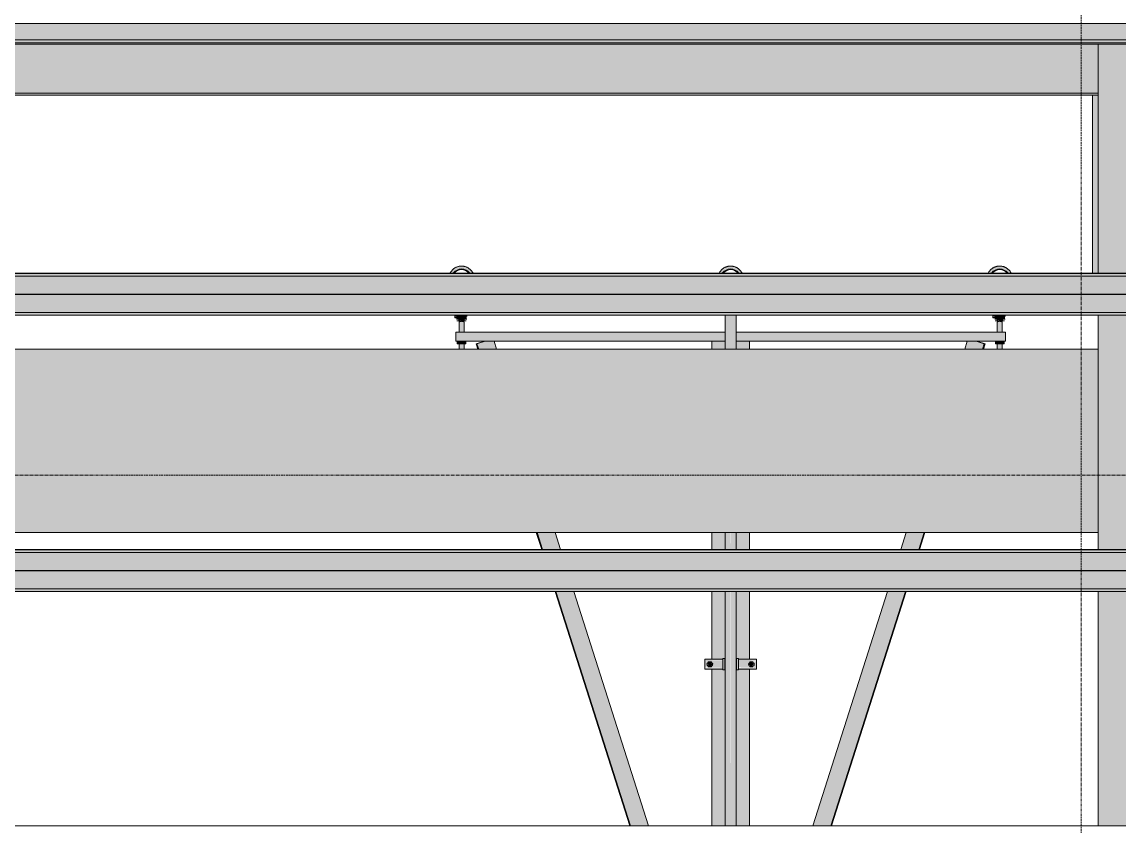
# Model space of a CAD drawing. Header units: inches. Extents: x -23445 to -32, y -314 to 853.
# Drawn here: x -1752.9 to -1561.3, y 196.8 to 337.1 of the extents above; entities that cross this region are included whole.
import ezdxf

# ---------------------------------------------------------------- set-up
doc = ezdxf.new("R2010")
doc.units = ezdxf.units.IN
doc.header["$MEASUREMENT"] = 0
doc.linetypes.add('Grid Line 1_2_', pattern=[0.875, 0.5, -0.125, 0.125, -0.125])
for name, color, linetype, lineweight in [('A-FLOR-LEVL', 51, 'Continuous', 9), ('A-GLAZ-CWMG', 51, 'Continuous', 9), ('M-HVAC-DUCT', 70, 'Continuous', 9), ('Q-SPCQ', 91, 'Continuous', 9), ('S-BEAM', 12, 'Continuous', 9), ('S-GRID', 1, 'Continuous', 9)]:
    doc.layers.add(name, color=color, linetype=linetype, lineweight=lineweight)

# ---------------------------------------------------------------- blocks, each defined once
blk = doc.blocks.new('Basketball_Backstop-Performance_Sports_Systems-3103-Ceiling_Hung - 27_-0_ to 27_-11 7_8_-652462-Building Section - East_West looking South _ Fieldhouse')
at = {"layer": 'Q-SPCQ'}
for points in [[(25576.68, 293.29), (25577.14, 293.29), (25576.43, 294.08), (25575.67, 294.44), (25574.67, 294.44), (25573.77, 294.01), (25573.32, 293.29), (25573.84, 293.37), (25574.15, 293.66), (25574.54, 293.87), (25574.92, 293.97), (25575.37, 293.97), (25575.89, 293.83), (25576.04, 293.77), (25576.17, 293.68), (25576.6, 293.29), (25576.68, 293.29)], [(25573.94, 293.29), (25574.02, 293.4), (25574.36, 293.66), (25574.75, 293.82), (25575.17, 293.87), (25575.59, 293.82), (25575.98, 293.66), (25576.55, 293.29), (25576.41, 293.49), (25576.04, 293.77), (25575.62, 293.94), (25575.17, 294), (25574.72, 293.94), (25574.29, 293.77), (25573.78, 293.29), (25573.88, 293.29)], [(25620.5, 293.29), (25620.84, 293.37), (25621.15, 293.66), (25621.54, 293.87), (25621.92, 293.97), (25622.37, 293.97), (25622.89, 293.83), (25623.04, 293.77), (25623.17, 293.68), (25623.6, 293.29), (25624.14, 293.29), (25623.43, 294.08), (25622.67, 294.44), (25621.67, 294.44), (25620.77, 294.01), (25620.32, 293.29), (25620.42, 293.29)], [(25620.78, 293.29), (25620.95, 293.31), (25621.02, 293.4), (25621.36, 293.66), (25621.75, 293.82), (25622.17, 293.87), (25622.59, 293.82), (25622.98, 293.66), (25623.55, 293.29), (25623.41, 293.49), (25623.04, 293.77), (25622.62, 293.94), (25622.17, 294), (25621.72, 293.94), (25621.29, 293.77), (25620.93, 293.49)], [(25670.68, 293.29), (25671.14, 293.29), (25670.43, 294.08), (25669.67, 294.44), (25668.67, 294.44), (25667.77, 294.01), (25667.32, 293.29), (25667.84, 293.37), (25668.15, 293.66), (25668.54, 293.87), (25668.92, 293.97), (25669.37, 293.97), (25669.89, 293.83), (25670.04, 293.77), (25670.17, 293.68), (25670.6, 293.29), (25670.68, 293.29)], [(25667.94, 293.29), (25668.02, 293.4), (25668.36, 293.66), (25668.75, 293.82), (25669.17, 293.87), (25669.59, 293.82), (25669.98, 293.66), (25670.55, 293.29), (25670.41, 293.49), (25670.04, 293.77), (25669.62, 293.94), (25669.17, 294), (25668.72, 293.94), (25668.29, 293.77), (25667.78, 293.29), (25667.88, 293.29)], [(25574.61, 285.69), (25574.61, 285.94), (25574.36, 285.94), (25574.36, 285.69)], [(25574.61, 285.16), (25574.61, 285.69), (25574.36, 285.69), (25574.36, 285.16)], [(25574.71, 285.66), (25575.64, 285.66), (25575.64, 285.94), (25574.71, 285.89)], [(25575.98, 285.69), (25575.98, 285.94), (25575.73, 285.94), (25575.73, 285.69)], [(25575.98, 285.16), (25575.98, 285.69), (25575.73, 285.69), (25575.73, 285.16)], [(25668.61, 285.69), (25668.61, 285.94), (25668.36, 285.94), (25668.36, 285.69)], [(25668.61, 285.16), (25668.61, 285.69), (25668.36, 285.69), (25668.36, 285.16)], [(25668.71, 285.66), (25669.64, 285.66), (25669.64, 285.94), (25668.71, 285.89)], [(25669.98, 285.69), (25669.98, 285.94), (25669.73, 285.94), (25669.73, 285.69)], [(25669.98, 285.16), (25669.98, 285.69), (25669.73, 285.69), (25669.73, 285.16)], [(25575.17, 280.94), (25575.17, 281.37), (25574.42, 281.37), (25574.42, 280.94)], [(25575.17, 280.94), (25575.92, 280.94), (25575.92, 281.37), (25575.17, 281.37)], [(25577.74, 280.92), (25577.87, 280.92), (25577.75, 280.92)], [(25669.17, 280.94), (25669.17, 281.37), (25668.42, 281.37), (25668.42, 280.94)], [(25669.92, 280.94), (25669.92, 281.37), (25669.17, 281.37), (25669.17, 280.94)], [(25618.55, 224.75), (25618.73, 224.82), (25618.8, 225), (25618.48, 225.24), (25618.3, 225), (25618.33, 224.87)], [(25625.92, 224.78), (25626.02, 225.12), (25625.92, 225.22), (25625.58, 225.12), (25625.62, 224.82)]]:
    blk.add_hatch(color=256, dxfattribs=at).paths.add_polyline_path(points, flags=0)
h = blk.add_hatch(color=256, dxfattribs=at)
h.paths.add_polyline_path([(25573.98, 285.69), (25574.36, 285.75), (25574.36, 285.93), (25573.98, 285.86), (25573.98, 285.75)], flags=0)
h.paths.add_polyline_path([(25575.73, 285.69), (25575.73, 285.93), (25575.64, 285.86), (25575.64, 285.69)], flags=0)
h.paths.add_polyline_path([(25574.71, 285.69), (25574.71, 285.93), (25574.61, 285.85), (25574.61, 285.69)], flags=0)
h = blk.add_hatch(color=256, dxfattribs=at)
h.paths.add_polyline_path([(25575.73, 285.45), (25575.73, 285.69), (25575.64, 285.62), (25575.64, 285.45)], flags=0)
h.paths.add_polyline_path([(25574.36, 285.45), (25574.36, 285.69), (25573.98, 285.62), (25573.98, 285.45)], flags=0)
h.paths.add_polyline_path([(25574.61, 285.45), (25574.71, 285.51), (25574.71, 285.69), (25574.61, 285.6), (25574.61, 285.46)], flags=0)
h = blk.add_hatch(color=256, dxfattribs=at)
h.paths.add_polyline_path([(25575.1, 284.86), (25574.71, 285.02), (25574.71, 284.87), (25575.1, 284.86)], flags=0)
h.paths.add_polyline_path([(25575.25, 284.86), (25575.64, 284.87), (25575.64, 285.66), (25574.71, 285.66), (25574.71, 285.02), (25575.17, 284.88)], flags=0)
h = blk.add_hatch(color=256, dxfattribs=at)
h.paths.add_polyline_path([(25622.17, 196.79), (25622.09, 237.69), (25621.23, 237.65), (25621.3, 196.79), (25622.02, 196.79)], flags=0)
h.paths.add_polyline_path([(25621.7, 245.04), (25622.17, 245.04), (25622.11, 248), (25621.23, 248), (25621.26, 245.04), (25621.65, 245.04)], flags=0)
h.paths.add_polyline_path([(25622.17, 280), (25622.17, 285.94), (25621.23, 285.94), (25621.26, 280), (25622.16, 280)], flags=0)
h = blk.add_hatch(color=256, dxfattribs=at)
h.paths.add_polyline_path([(25622.17, 196.79), (25623.11, 196.79), (25623.04, 237.69), (25622.17, 237.65), (25622.17, 198.59)], flags=0)
h.paths.add_polyline_path([(25622.41, 245.04), (25623.11, 245.04), (25623.05, 248), (25622.17, 248), (25622.17, 245.04), (25622.34, 245.04)], flags=0)
h.paths.add_polyline_path([(25622.4, 280), (25623.11, 280), (25623.07, 285.94), (25622.17, 285.94), (25622.17, 280)], flags=0)
h = blk.add_hatch(color=256, dxfattribs=at)
h.paths.add_polyline_path([(25667.98, 285.69), (25668.36, 285.75), (25668.36, 285.93), (25667.98, 285.86), (25667.98, 285.75)], flags=0)
h.paths.add_polyline_path([(25668.61, 285.69), (25668.71, 285.75), (25668.71, 285.93), (25668.61, 285.85), (25668.61, 285.73)], flags=0)
h.paths.add_polyline_path([(25669.73, 285.69), (25669.73, 285.93), (25669.64, 285.86), (25669.64, 285.69)], flags=0)
h = blk.add_hatch(color=256, dxfattribs=at)
h.paths.add_polyline_path([(25667.98, 285.45), (25668.36, 285.51), (25668.36, 285.69), (25667.98, 285.62), (25667.98, 285.47)], flags=0)
h.paths.add_polyline_path([(25669.64, 285.45), (25669.73, 285.52), (25669.73, 285.69), (25669.64, 285.62), (25669.64, 285.45)], flags=0)
h.paths.add_polyline_path([(25668.71, 285.45), (25668.71, 285.69), (25668.61, 285.6), (25668.61, 285.45)], flags=0)
h = blk.add_hatch(color=256, dxfattribs=at)
h.paths.add_polyline_path([(25669.1, 284.86), (25668.71, 285.02), (25668.71, 284.87), (25669.1, 284.86)], flags=0)
h.paths.add_polyline_path([(25669.25, 284.86), (25669.64, 284.87), (25669.64, 285.66), (25668.71, 285.66), (25668.71, 285.02), (25669.17, 284.88)], flags=0)
h = blk.add_hatch(color=256, dxfattribs=at)
h.paths.add_polyline_path([(25574.74, 280), (25575.61, 280), (25575.54, 280.94), (25574.74, 280.94)], flags=0)
h.paths.add_polyline_path([(25575.52, 282.95), (25575.61, 282.95), (25575.58, 284.76), (25575.25, 284.86), (25574.84, 284.79), (25574.74, 284.75), (25574.82, 282.95), (25575.5, 282.95)], flags=0)
h = blk.add_hatch(color=256, dxfattribs=at)
h.paths.add_polyline_path([(25668.74, 280), (25669.61, 280), (25669.54, 280.94), (25668.74, 280.94)], flags=0)
h.paths.add_polyline_path([(25669.52, 282.95), (25669.61, 282.95), (25669.58, 284.76), (25669.25, 284.86), (25668.84, 284.79), (25668.74, 284.75), (25668.82, 282.95), (25669.5, 282.95)], flags=0)
h = blk.add_hatch(color=256, dxfattribs=at)
h.paths.add_polyline_path([(25629.59, 281.37), (25670.17, 281.37), (25670.17, 282.95), (25623.11, 282.95), (25623.11, 281.37), (25625.27, 281.37)], flags=0)
h.paths.add_polyline_path([(25577.75, 281.37), (25621.23, 281.37), (25621.23, 282.95), (25574.17, 282.95), (25574.17, 281.37)], flags=0)
h = blk.add_hatch(color=256, dxfattribs=at)
h.paths.add_polyline_path([(25604.56, 196.79), (25604.7, 196.79), (25591.66, 237.69), (25591.52, 237.69), (25603.67, 199.59)], flags=0)
h.paths.add_polyline_path([(25589.18, 245.04), (25589.31, 245.04), (25588.37, 248), (25588.23, 248)], flags=0)
h.paths.add_polyline_path([(25578.16, 280), (25577.87, 280.92), (25577.75, 280.86), (25578.03, 280)], flags=0)
h = blk.add_hatch(color=256, dxfattribs=at)
h.paths.add_polyline_path([(25604.7, 196.79), (25607.83, 196.79), (25594.79, 237.69), (25591.66, 237.69), (25603.67, 200.01)], flags=0)
h.paths.add_polyline_path([(25589.31, 245.04), (25592.45, 245.04), (25591.5, 248), (25588.37, 248)], flags=0)
h.paths.add_polyline_path([(25581.3, 280), (25580.86, 281.37), (25579.29, 281.37), (25577.87, 280.92), (25578.16, 280)], flags=0)
h = blk.add_hatch(color=256, dxfattribs=at)
h.paths.add_polyline_path([(25620.93, 196.79), (25621.23, 196.79), (25621.17, 224), (25620.8, 224), (25620.79, 224.12), (25618.86, 224.12), (25618.92, 196.79), (25620.52, 196.79)], flags=0)
h.paths.add_polyline_path([(25623.11, 196.79), (25625.49, 196.79), (25625.41, 224.12), (25623.55, 224.12), (25623.55, 224), (25623.17, 224), (25623.11, 198.59)], flags=0)
h.paths.add_polyline_path([(25618.92, 224.76), (25619.04, 224.93), (25618.94, 224.79)], flags=0)
h.paths.add_polyline_path([(25618.86, 224.92), (25618.97, 225.04), (25618.86, 225)], flags=0)
h.paths.add_polyline_path([(25625.49, 224.92), (25625.41, 225.05), (25625.38, 224.96), (25625.44, 224.94)], flags=0)
h.paths.add_polyline_path([(25619.05, 225.01), (25618.94, 225.22), (25619.01, 225.07), (25619.04, 225.03)], flags=0)
h.paths.add_polyline_path([(25625.04, 225.87), (25625.49, 225.87), (25625.4, 237.69), (25623.11, 237.65), (25623.17, 226), (25623.55, 226), (25623.55, 225.87), (25624.69, 225.87)], flags=0)
h.paths.add_polyline_path([(25618.97, 225.87), (25620.8, 225.87), (25620.8, 226), (25621.17, 226), (25621.23, 237.69), (25618.86, 237.69), (25618.94, 225.87)], flags=0)
h.paths.add_polyline_path([(25618.86, 245.04), (25621.23, 245.04), (25621.23, 248), (25618.86, 248)], flags=0)
h.paths.add_polyline_path([(25625.49, 245.04), (25625.49, 248), (25623.11, 248), (25623.11, 245.04), (25625.4, 245.04)], flags=0)
h.paths.add_polyline_path([(25620.52, 280), (25621.23, 280), (25621.23, 281.37), (25618.86, 281.37), (25618.86, 280), (25620.52, 280)], flags=0)
h.paths.add_polyline_path([(25625.49, 280), (25625.49, 281.37), (25623.11, 281.37), (25623.11, 280), (25625.37, 280)], flags=0)
h = blk.add_hatch(color=256, dxfattribs=at)
h.paths.add_polyline_path([(25639.65, 196.79), (25652.69, 237.69), (25649.55, 237.69), (25636.51, 196.79), (25638.23, 196.79)], flags=0)
h.paths.add_polyline_path([(25655.04, 245.04), (25655.98, 248), (25652.84, 248), (25651.9, 245.04)], flags=0)
h.paths.add_polyline_path([(25666.19, 280), (25666.48, 280.92), (25665.06, 281.37), (25663.49, 281.37), (25663.05, 280), (25664.15, 280)], flags=0)
h = blk.add_hatch(color=256, dxfattribs=at)
h.paths.add_polyline_path([(25639.65, 196.79), (25639.78, 196.79), (25652.83, 237.69), (25652.69, 237.69), (25651.12, 232.77)], flags=0)
h.paths.add_polyline_path([(25655.04, 245.04), (25655.17, 245.04), (25656.11, 248), (25655.98, 248)], flags=0)
h.paths.add_polyline_path([(25666.19, 280), (25666.32, 280), (25666.61, 280.92), (25666.48, 280.92)], flags=0)
h = blk.add_hatch(color=256, dxfattribs=at)
h.paths.add_polyline_path([(25617.67, 225.56), (25620.8, 225.64), (25620.8, 225.87), (25617.67, 225.83), (25617.67, 225.64)], flags=0)
h.paths.add_polyline_path([(25625.27, 225.56), (25626.67, 225.64), (25626.67, 225.87), (25623.55, 225.8), (25623.55, 225.56)], flags=0)
h.paths.add_polyline_path([(25621.17, 225.56), (25621.23, 225.64), (25621.17, 225.61)], flags=0)
h = blk.add_hatch(color=256, dxfattribs=at)
h.paths.add_polyline_path([(25617.67, 224.44), (25620.8, 224.44), (25620.8, 225.56), (25617.67, 225.56), (25617.67, 224.56)], flags=0)
h.paths.add_polyline_path([(25617.67, 224.44), (25618.28, 224.59), (25618.23, 224.68), (25618.04, 224.6)], flags=0)
h.paths.add_polyline_path([(25617.67, 225.56), (25618.23, 225.32), (25618.28, 225.41), (25618.04, 225.47)], flags=0)
h.paths.add_polyline_path([(25618.8, 224.56), (25618.77, 224.71), (25618.64, 224.68), (25618.77, 224.59)], flags=0)
h.paths.add_polyline_path([(25617.67, 224.44), (25618.18, 224.76), (25618.06, 224.93), (25618.09, 225.14), (25618.21, 225.29), (25618.04, 225.47), (25618.33, 225.44), (25618.8, 225.44), (25619.04, 224.93), (25618.8, 224.56), (25618.04, 224.53)], flags=0)
h.paths.add_polyline_path([(25623.55, 224.44), (25626.67, 224.44), (25626.67, 225.56), (25623.55, 225.56), (25623.55, 224.66)], flags=0)
h.paths.add_polyline_path([(25626.67, 224.44), (25626.12, 224.68), (25626.07, 224.59), (25626.3, 224.53)], flags=0)
h.paths.add_polyline_path([(25625.55, 224.56), (25625.7, 224.68), (25625.56, 224.71)], flags=0)
h.paths.add_polyline_path([(25625.55, 225.44), (25625.58, 225.29), (25625.7, 225.32), (25625.58, 225.41)], flags=0)
h.paths.add_polyline_path([(25626.67, 224.44), (25626.02, 224.56), (25625.55, 224.56), (25625.31, 225.07), (25625.55, 225.44), (25626.3, 225.47), (25626.67, 225.56), (25626.17, 225.24), (25626.29, 225.07), (25626.26, 224.86), (25626.13, 224.71), (25626.3, 224.62)], flags=0)
h.paths.add_polyline_path([(25618.3, 224.6), (25618.51, 224.72), (25618.31, 224.71)], flags=0)
h.paths.add_polyline_path([(25626.05, 224.6), (25626.02, 224.72), (25625.84, 224.72), (25626.02, 224.61)], flags=0)
h.paths.add_polyline_path([(25625.71, 224.69), (25625.76, 224.72), (25625.58, 224.72)], flags=0)
h.paths.add_polyline_path([(25625.84, 225.28), (25626.03, 225.29), (25625.98, 225.38)], flags=0)
h.paths.add_polyline_path([(25618.33, 225.28), (25618.51, 225.28), (25618.3, 225.4), (25618.31, 225.29)], flags=0)
h.paths.add_polyline_path([(25618.78, 225.29), (25618.77, 225.41), (25618.64, 225.32), (25618.77, 225.29)], flags=0)
h.paths.add_polyline_path([(25626.12, 225.32), (25626.19, 225.44), (25626.07, 225.41)], flags=0)
h = blk.add_hatch(color=256, dxfattribs=at)
h.paths.add_polyline_path([(25626.67, 224.12), (25626.67, 224.44), (25623.55, 224.36), (25623.55, 224.12), (25625.27, 224.12)], flags=0)
h.paths.add_polyline_path([(25623.11, 224.12), (25623.17, 224.19), (25623.11, 224.13)], flags=0)
h.paths.add_polyline_path([(25621.17, 224.12), (25621.23, 224.2), (25621.17, 224.13)], flags=0)
h.paths.add_polyline_path([(25617.67, 224.12), (25620.8, 224.2), (25620.8, 224.44), (25617.67, 224.36), (25617.67, 224.14)], flags=0)
h = blk.add_hatch(color=256, dxfattribs=at)
h.paths.add_polyline_path([(25626.05, 224.56), (25626.3, 225), (25626.02, 224.87), (25626.03, 224.78)], flags=0)
h.paths.add_polyline_path([(25626.05, 224.56), (25625.8, 224.75), (25625.55, 224.56)], flags=0)
h.paths.add_polyline_path([(25625.55, 224.56), (25625.58, 224.87), (25625.29, 225), (25625.42, 224.78)], flags=0)
h.paths.add_polyline_path([(25618.3, 224.56), (25618.73, 224.62), (25618.55, 224.75), (25618.33, 224.59)], flags=0)
h.paths.add_polyline_path([(25618.3, 224.56), (25618.3, 224.89), (25618.12, 224.87)], flags=0)
h.paths.add_polyline_path([(25618.8, 225.44), (25618.3, 225.44), (25618.55, 225.25)], flags=0)
h.paths.add_polyline_path([(25619.05, 225), (25618.8, 225.42), (25618.84, 225.09)], flags=0)
h.paths.add_polyline_path([(25618.8, 224.56), (25619.05, 225), (25618.77, 224.82), (25618.8, 224.58)], flags=0)
h.paths.add_polyline_path([(25618.04, 225), (25618.33, 225.12), (25618.3, 225.44)], flags=0)
h.paths.add_polyline_path([(25625.55, 225.44), (25625.8, 225.25), (25626.05, 225.44)], flags=0)
h.paths.add_polyline_path([(25625.29, 225), (25625.58, 225.12), (25625.55, 225.44), (25625.37, 225.12)], flags=0)
h.paths.add_polyline_path([(25626.3, 225), (25626.05, 225.44), (25626.02, 225.12)], flags=0)
h = blk.add_hatch(color=256, dxfattribs=at)
h.paths.add_polyline_path([(25623.17, 224), (25623.55, 224), (25623.55, 226), (25623.17, 226), (25623.17, 225.44)], flags=0)
h.paths.add_polyline_path([(25621.17, 224), (25621.17, 226), (25620.8, 226), (25620.8, 224), (25620.95, 224)], flags=0)
for p, q in [((25574.36, 285.94), (25573.98, 285.94)), ((25573.98, 285.69), (25573.98, 285.93)), ((25573.98, 285.45), (25573.98, 285.69)), ((25574.36, 285.69), (25574.36, 285.94)), ((25574.36, 285.16), (25574.36, 285.69)), ((25574.61, 285.94), (25574.61, 285.69)), ((25574.71, 285.94), (25574.61, 285.94)), ((25574.61, 285.69), (25574.61, 285.16)), ((25574.71, 285.66), (25574.71, 285.89)), ((25574.71, 284.87), (25574.71, 285.66)), ((25575.73, 285.94), (25575.64, 285.94)), ((25575.64, 285.89), (25575.64, 285.66)), ((25575.64, 285.66), (25575.64, 284.87)), ((25575.73, 285.69), (25575.73, 285.94)), ((25575.73, 285.16), (25575.73, 285.69)), ((25575.98, 285.94), (25575.98, 285.69)), ((25575.98, 285.69), (25575.98, 285.16)), ((25576.11, 285.69), (25576.11, 285.91)), ((25576.11, 285.91), (25576.11, 285.69)), ((25576.11, 285.69), (25576.11, 285.69)), ((25621.23, 285.94), (25621.23, 279.99)), ((25623.11, 279.99), (25623.11, 285.94)), ((25668.36, 285.94), (25667.98, 285.94)), ((25667.98, 285.69), (25667.98, 285.93)), ((25667.98, 285.45), (25667.98, 285.69)), ((25668.36, 285.69), (25668.36, 285.94)), ((25668.36, 285.16), (25668.36, 285.69)), ((25668.61, 285.94), (25668.61, 285.69)), ((25668.71, 285.94), (25668.61, 285.94)), ((25668.61, 285.69), (25668.61, 285.16)), ((25668.71, 285.66), (25668.71, 285.89)), ((25668.71, 284.87), (25668.71, 285.66)), ((25669.73, 285.94), (25669.64, 285.94)), ((25669.64, 285.89), (25669.64, 285.66)), ((25669.64, 285.66), (25669.64, 284.87)), ((25669.73, 285.69), (25669.73, 285.94)), ((25669.73, 285.16), (25669.73, 285.69)), ((25669.98, 285.94), (25669.98, 285.69)), ((25669.98, 285.69), (25669.98, 285.16)), ((25670.11, 285.69), (25670.11, 285.91)), ((25670.11, 285.91), (25670.11, 285.69)), ((25670.11, 285.69), (25670.11, 285.69)), ((25573.98, 285.44), (25574.36, 285.44)), ((25574.36, 284.94), (25574.61, 284.94)), ((25574.61, 285.44), (25574.71, 285.44)), ((25574.71, 284.75), (25574.74, 284.75)), ((25574.74, 284.75), (25574.74, 282.95)), ((25575.61, 282.95), (25575.61, 284.75)), ((25575.61, 284.75), (25575.64, 284.75)), ((25575.64, 285.44), (25575.73, 285.44)), ((25575.73, 284.94), (25575.98, 284.94)), ((25575.98, 285.25), (25576.11, 285.25)), ((25667.98, 285.44), (25668.36, 285.44)), ((25668.36, 284.94), (25668.61, 284.94)), ((25668.61, 285.44), (25668.71, 285.44)), ((25668.71, 284.75), (25668.74, 284.75)), ((25668.74, 284.75), (25668.74, 282.95)), ((25669.61, 282.95), (25669.61, 284.75)), ((25669.61, 284.75), (25669.64, 284.75)), ((25669.64, 285.44), (25669.73, 285.44)), ((25669.73, 284.94), (25669.98, 284.94)), ((25669.98, 285.25), (25670.11, 285.25)), ((25574.17, 281.37), (25574.17, 282.95)), ((25621.23, 282.95), (25574.17, 282.95)), ((25670.17, 282.95), (25623.11, 282.95)), ((25670.17, 282.95), (25670.17, 281.37)), ((25621.23, 281.37), (25574.17, 281.37)), ((25574.42, 280.94), (25574.42, 281.37)), ((25575.17, 280.94), (25574.42, 280.94)), ((25574.74, 281.37), (25574.74, 279.99)), ((25575.17, 280.94), (25575.17, 281.37)), ((25575.92, 280.94), (25575.17, 280.94)), ((25575.61, 279.99), (25575.61, 281.37)), ((25575.92, 280.94), (25575.92, 281.37)), ((25579.16, 281.37), (25577.74, 280.92)), ((25577.74, 280.92), (25577.87, 280.92)), ((25578.03, 279.99), (25577.74, 280.92)), ((25577.87, 280.92), (25579.29, 281.37)), ((25578.17, 279.99), (25577.87, 280.92)), ((25580.86, 281.37), (25581.3, 279.99)), ((25618.86, 281.37), (25618.86, 279.99)), ((25670.17, 281.37), (25623.1, 281.37)), ((25625.49, 279.99), (25625.49, 281.37)), ((25663.05, 280), (25663.49, 281.37)), ((25665.06, 281.37), (25666.48, 280.92)), ((25666.61, 280.92), (25665.19, 281.37)), ((25666.48, 280.92), (25666.18, 280)), ((25666.32, 280), (25666.61, 280.92)), ((25666.48, 280.92), (25666.61, 280.92)), ((25668.42, 280.94), (25668.42, 281.37)), ((25669.17, 280.94), (25668.42, 280.94)), ((25668.74, 281.37), (25668.74, 280)), ((25669.17, 280.94), (25669.17, 281.37)), ((25669.92, 280.94), (25669.17, 280.94)), ((25669.61, 280), (25669.61, 281.37)), ((25669.92, 280.94), (25669.92, 281.37)), ((25589.18, 245.04), (25588.23, 248.01)), ((25589.31, 245.04), (25588.36, 248.01)), ((25591.5, 248.01), (25592.45, 245.04)), ((25618.86, 248.01), (25618.86, 245.04)), ((25621.23, 248.01), (25621.23, 245.04)), ((25623.11, 245.04), (25623.11, 248.01)), ((25625.49, 245.04), (25625.49, 248.01)), ((25651.9, 245.04), (25652.84, 248.01)), ((25655.98, 248.01), (25655.04, 245.04)), ((25655.17, 245.04), (25656.12, 248.01)), ((25604.56, 196.79), (25591.52, 237.69)), ((25604.7, 196.79), (25591.66, 237.69)), ((25594.79, 237.69), (25607.83, 196.79)), ((25618.86, 237.69), (25618.86, 225.86)), ((25621.23, 237.65), (25621.23, 196.79)), ((25623.11, 196.79), (25623.11, 237.65)), ((25625.49, 225.86), (25625.49, 237.65)), ((25636.51, 196.79), (25649.55, 237.69)), ((25652.69, 237.69), (25639.65, 196.79)), ((25639.78, 196.79), (25652.83, 237.69)), ((25620.8, 225.87), (25617.67, 225.87)), ((25617.67, 225.56), (25617.67, 225.87)), ((25617.67, 224.44), (25617.67, 225.56)), ((25617.67, 224.12), (25617.67, 224.44)), ((25618.3, 225.44), (25618.04, 225)), ((25618.04, 225), (25618.3, 224.56)), ((25618.8, 225.44), (25618.3, 225.44)), ((25618.3, 224.56), (25618.8, 224.56)), ((25618.33, 225.28), (25618.51, 225.28)), ((25618.51, 224.72), (25618.33, 224.72)), ((25618.59, 225.28), (25618.77, 225.28)), ((25618.77, 224.72), (25618.59, 224.72)), ((25619.05, 225), (25618.8, 225.44)), ((25618.8, 224.56), (25619.05, 225)), ((25618.86, 225.08), (25618.86, 224.92)), ((25621.17, 226), (25620.8, 226)), ((25620.8, 226), (25620.8, 224)), ((25621.17, 224), (25621.17, 226)), ((25623.11, 196.79), (25623.11, 226)), ((25623.55, 226), (25623.17, 226)), ((25623.17, 226), (25623.17, 224)), ((25623.55, 224), (25623.55, 226)), ((25626.67, 225.87), (25623.55, 225.87)), ((25625.55, 225.44), (25625.29, 225)), ((25625.29, 225), (25625.55, 224.56)), ((25625.49, 224.92), (25625.49, 225.08)), ((25626.05, 225.44), (25625.55, 225.44)), ((25625.55, 224.56), (25626.05, 224.56)), ((25625.58, 225.28), (25625.76, 225.28)), ((25625.76, 224.72), (25625.58, 224.72)), ((25625.84, 225.28), (25626.02, 225.28)), ((25626.02, 224.72), (25625.84, 224.72)), ((25626.3, 225), (25626.05, 225.44)), ((25626.05, 224.56), (25626.3, 225)), ((25626.67, 225.87), (25626.67, 225.56)), ((25626.67, 225.56), (25626.67, 224.44)), ((25626.67, 224.44), (25626.67, 224.12)), ((25617.67, 224.12), (25620.8, 224.12)), ((25618.86, 224.14), (25618.86, 196.79)), ((25620.8, 224), (25621.17, 224)), ((25623.17, 224), (25623.55, 224)), ((25623.55, 224.12), (25626.67, 224.12)), ((25625.49, 196.79), (25625.49, 224.14))]:
    blk.add_line(p, q, dxfattribs=at)
at = {"layer": 'Q-SPCQ', "flags": 128}
for points in [[(25577.16, 293.29), (25577.12, 293.37), (25577.08, 293.45), (25577.03, 293.52), (25576.97, 293.59), (25576.92, 293.66), (25576.86, 293.73), (25576.8, 293.8), (25576.74, 293.86), (25576.67, 293.93), (25576.6, 293.98), (25576.53, 294.04), (25576.46, 294.09), (25576.38, 294.14), (25576.31, 294.19), (25576.23, 294.23), (25576.15, 294.28), (25576.07, 294.31), (25575.98, 294.35), (25575.9, 294.38), (25575.81, 294.41), (25575.73, 294.43), (25575.64, 294.45), (25575.55, 294.47), (25575.46, 294.48), (25575.37, 294.49), (25575.28, 294.5), (25575.19, 294.5), (25575.1, 294.5), (25575.01, 294.49), (25574.92, 294.49), (25574.83, 294.48), (25574.75, 294.46), (25574.66, 294.44), (25574.57, 294.42), (25574.48, 294.39), (25574.4, 294.36), (25574.32, 294.33), (25574.23, 294.3), (25574.15, 294.26), (25574.07, 294.21), (25573.99, 294.17), (25573.92, 294.12), (25573.84, 294.07), (25573.77, 294.01), (25573.7, 293.96), (25573.64, 293.9), (25573.57, 293.83), (25573.51, 293.77), (25573.45, 293.7), (25573.39, 293.63), (25573.34, 293.56), (25573.29, 293.49), (25573.24, 293.41), (25573.2, 293.33)], [(25624.16, 293.29), (25624.12, 293.37), (25624.08, 293.45), (25624.03, 293.52), (25623.97, 293.59), (25623.92, 293.66), (25623.86, 293.73), (25623.8, 293.8), (25623.74, 293.86), (25623.67, 293.93), (25623.6, 293.98), (25623.53, 294.04), (25623.46, 294.09), (25623.38, 294.14), (25623.31, 294.19), (25623.23, 294.23), (25623.15, 294.28), (25623.07, 294.31), (25622.98, 294.35), (25622.9, 294.38), (25622.81, 294.41), (25622.73, 294.43), (25622.64, 294.45), (25622.55, 294.47), (25622.46, 294.48), (25622.37, 294.49), (25622.28, 294.5), (25622.19, 294.5), (25622.1, 294.5), (25622.01, 294.49), (25621.92, 294.49), (25621.83, 294.48), (25621.75, 294.46), (25621.66, 294.44), (25621.57, 294.42), (25621.48, 294.39), (25621.4, 294.36), (25621.32, 294.33), (25621.23, 294.3), (25621.15, 294.26), (25621.07, 294.21), (25620.99, 294.17), (25620.92, 294.12), (25620.84, 294.07), (25620.77, 294.01), (25620.7, 293.96), (25620.64, 293.9), (25620.57, 293.83), (25620.51, 293.77), (25620.45, 293.7), (25620.39, 293.63), (25620.34, 293.56), (25620.29, 293.49), (25620.24, 293.41), (25620.2, 293.33)], [(25671.16, 293.29), (25671.12, 293.37), (25671.08, 293.45), (25671.03, 293.52), (25670.97, 293.59), (25670.92, 293.66), (25670.86, 293.73), (25670.8, 293.8), (25670.74, 293.86), (25670.67, 293.93), (25670.6, 293.98), (25670.53, 294.04), (25670.46, 294.09), (25670.38, 294.14), (25670.31, 294.19), (25670.23, 294.23), (25670.15, 294.28), (25670.07, 294.31), (25669.98, 294.35), (25669.9, 294.38), (25669.81, 294.41), (25669.73, 294.43), (25669.64, 294.45), (25669.55, 294.47), (25669.46, 294.48), (25669.37, 294.49), (25669.28, 294.5), (25669.19, 294.5), (25669.1, 294.5), (25669.01, 294.49), (25668.92, 294.49), (25668.83, 294.48), (25668.75, 294.46), (25668.66, 294.44), (25668.57, 294.42), (25668.48, 294.39), (25668.4, 294.36), (25668.32, 294.33), (25668.23, 294.3), (25668.15, 294.26), (25668.07, 294.21), (25667.99, 294.17), (25667.92, 294.12), (25667.84, 294.07), (25667.77, 294.01), (25667.7, 293.96), (25667.64, 293.9), (25667.57, 293.83), (25667.51, 293.77), (25667.45, 293.7), (25667.39, 293.63), (25667.34, 293.56), (25667.29, 293.49), (25667.24, 293.41), (25667.2, 293.33)], [(25618.3, 225.05), (25618.31, 225.06), (25618.31, 225.07), (25618.31, 225.08), (25618.31, 225.09)], [(25618.33, 225.12), (25618.34, 225.13), (25618.34, 225.14), (25618.35, 225.15), (25618.35, 225.16), (25618.36, 225.16), (25618.37, 225.17), (25618.37, 225.18), (25618.38, 225.19), (25618.39, 225.19), (25618.4, 225.2), (25618.41, 225.2), (25618.41, 225.21), (25618.42, 225.22), (25618.43, 225.22), (25618.44, 225.23)], [(25618.45, 224.77), (25618.44, 224.77), (25618.43, 224.78), (25618.42, 224.78), (25618.42, 224.79), (25618.41, 224.79), (25618.4, 224.8), (25618.39, 224.81)], [(25618.5, 225.24), (25618.51, 225.25), (25618.52, 225.25), (25618.53, 225.25), (25618.54, 225.25), (25618.55, 225.25), (25618.55, 225.25)], [(25618.54, 224.75), (25618.53, 224.75), (25618.52, 224.75), (25618.51, 224.75)], [(25618.55, 225.25), (25618.55, 225.25), (25618.56, 225.25), (25618.57, 225.25)], [(25618.57, 224.75), (25618.56, 224.75), (25618.55, 224.75), (25618.55, 224.75)], [(25618.6, 225.25), (25618.62, 225.25), (25618.65, 225.25), (25618.69, 225.25), (25618.73, 225.25), (25618.78, 225.25)], [(25618.76, 224.75), (25618.71, 224.75), (25618.67, 224.75), (25618.64, 224.75)], [(25625.75, 224.75), (25625.73, 224.75), (25625.7, 224.75), (25625.66, 224.75), (25625.61, 224.75), (25625.57, 224.75)], [(25625.59, 225.25), (25625.64, 225.25), (25625.68, 225.25), (25625.71, 225.25), (25625.74, 225.25), (25625.76, 225.25)], [(25625.8, 224.75), (25625.8, 224.75), (25625.79, 224.75), (25625.77, 224.75)], [(25625.78, 225.25), (25625.79, 225.25), (25625.8, 225.25), (25625.8, 225.25)], [(25625.8, 225.25), (25625.81, 225.25), (25625.82, 225.25), (25625.83, 225.25), (25625.84, 225.25), (25625.85, 225.25), (25625.86, 225.24), (25625.87, 225.24), (25625.88, 225.24), (25625.89, 225.23), (25625.9, 225.23), (25625.91, 225.23), (25625.91, 225.22), (25625.92, 225.22)], [(25625.92, 224.78), (25625.91, 224.77), (25625.9, 224.77), (25625.89, 224.77), (25625.88, 224.76), (25625.87, 224.76), (25625.86, 224.76), (25625.85, 224.76), (25625.84, 224.75), (25625.83, 224.75), (25625.82, 224.75), (25625.81, 224.75), (25625.8, 224.75), (25625.8, 224.75)], [(25626.02, 224.88), (25626.01, 224.87), (25626.01, 224.86), (25626, 224.85), (25625.99, 224.84), (25625.99, 224.84), (25625.98, 224.83), (25625.97, 224.82), (25625.97, 224.81), (25625.96, 224.81), (25625.95, 224.8)], [(25626.03, 225.09), (25626.04, 225.08), (25626.04, 225.07), (25626.04, 225.06), (25626.04, 225.05), (25626.05, 225.04), (25626.05, 225.03), (25626.05, 225.02), (25626.05, 225.01), (25626.05, 225), (25626.05, 225)], [(25626.05, 225), (25626.05, 224.99), (25626.05, 224.98), (25626.05, 224.97), (25626.05, 224.96), (25626.04, 224.95), (25626.04, 224.94), (25626.04, 224.93), (25626.04, 224.92), (25626.03, 224.91)]]:
    blk.add_lwpolyline(points, dxfattribs=at)
at = {"layer": 'Q-SPCQ'}
for centre, radius, start, end in [((25575.17, 292.25), 1.75, 37.0188, 142.9812), ((25575.17, 292.25), 1.63, 40.3443, 139.6557), ((25622.17, 292.25), 1.75, 37.0188, 142.9812), ((25622.17, 292.25), 1.63, 40.3443, 138.869), ((25669.17, 292.25), 1.75, 37.0188, 142.9812), ((25669.17, 292.25), 1.63, 40.3443, 139.6557), ((25618.33, 225), 0.281, 135, 165), ((25618.33, 225), 0.281, 195, 225), ((25618.55, 225), 0.25, 0, 180), ((25618.55, 225), 0.25, 180, 0), ((25618.55, 225), 0.25, 120, 165), ((25618.55, 225), 0.25, 90, 105), ((25618.55, 225), 0.25, 0, 90), ((25618.77, 225), 0.281, 15, 45), ((25618.77, 225), 0.281, 315, 345), ((25625.58, 225), 0.281, 135, 165), ((25625.58, 225), 0.281, 195, 225), ((25625.8, 225), 0.25, 0, 180), ((25625.8, 225), 0.25, 150, 210), ((25625.8, 225), 0.25, 180, 0), ((25625.8, 225), 0.25, 90, 135), ((25625.8, 225), 0.25, 240, 270), ((25625.8, 225), 0.25, 60, 90), ((25625.8, 225), 0.25, 270, 300), ((25625.8, 225), 0.25, 315, 30), ((25626.02, 225), 0.281, 15, 45), ((25626.02, 225), 0.281, 315, 345)]:
    blk.add_arc(centre, radius, start, end, dxfattribs=at)
for points in [[(25575.61, 284.75), (25575.61, 284.75), (25575.61, 284.75), (25575.6, 284.76), (25575.58, 284.76), (25575.57, 284.77), (25575.55, 284.78), (25575.54, 284.78), (25575.52, 284.79), (25575.51, 284.79), (25575.5, 284.8), (25575.48, 284.81), (25575.46, 284.81), (25575.43, 284.82), (25575.41, 284.83), (25575.39, 284.83), (25575.38, 284.84), (25575.35, 284.84), (25575.33, 284.85), (25575.29, 284.85), (25575.25, 284.86), (25575.21, 284.86), (25575.17, 284.86), (25575.13, 284.86), (25575.1, 284.86), (25575.06, 284.85), (25575.02, 284.85), (25574.99, 284.84), (25574.97, 284.84), (25574.95, 284.83), (25574.94, 284.83), (25574.92, 284.82), (25574.89, 284.81), (25574.87, 284.81), (25574.85, 284.8), (25574.84, 284.79), (25574.83, 284.79), (25574.81, 284.78), (25574.8, 284.78), (25574.78, 284.77), (25574.76, 284.76), (25574.75, 284.76), (25574.74, 284.75), (25574.74, 284.75), (25574.74, 284.75)], [(25669.61, 284.75), (25669.61, 284.75), (25669.61, 284.75), (25669.6, 284.76), (25669.58, 284.76), (25669.57, 284.77), (25669.55, 284.78), (25669.54, 284.78), (25669.52, 284.79), (25669.51, 284.79), (25669.5, 284.8), (25669.48, 284.81), (25669.46, 284.81), (25669.43, 284.82), (25669.41, 284.83), (25669.39, 284.83), (25669.38, 284.84), (25669.35, 284.84), (25669.33, 284.85), (25669.29, 284.85), (25669.25, 284.86), (25669.21, 284.86), (25669.17, 284.86), (25669.13, 284.86), (25669.1, 284.86), (25669.06, 284.85), (25669.02, 284.85), (25668.99, 284.84), (25668.97, 284.84), (25668.95, 284.83), (25668.94, 284.83), (25668.92, 284.82), (25668.89, 284.81), (25668.87, 284.81), (25668.85, 284.8), (25668.84, 284.79), (25668.83, 284.79), (25668.81, 284.78), (25668.8, 284.78), (25668.78, 284.77), (25668.76, 284.76), (25668.75, 284.76), (25668.74, 284.75), (25668.74, 284.75), (25668.74, 284.75)]]:
    blk.add_open_spline(points, degree=3, knots=[0, 0, 0, 0, 0.055556, 0.083333, 0.111111, 0.138889, 0.166667, 0.194444, 0.208333, 0.222222, 0.236111, 0.25, 0.277778, 0.305556, 0.319444, 0.333333, 0.347222, 0.361111, 0.388889, 0.416667, 0.444444, 0.472222, 0.5, 0.527778, 0.555556, 0.583333, 0.611111, 0.638889, 0.652778, 0.666667, 0.680556, 0.694444, 0.722222, 0.75, 0.763889, 0.777778, 0.791667, 0.805556, 0.833333, 0.861111, 0.888889, 0.916667, 0.944444, 1, 1, 1, 1], dxfattribs=at)
blk = doc.blocks.new('Rectangular Mullion - Profile_Polycarbonate_Upper and left-1114459-Building Section - East_West looking South _ Fieldhouse')
at = {"layer": 'A-GLAZ-CWMG'}
for points in [[(24532.34, 334.01), (26277.77, 334.01), (26277.77, 336.84), (22782.51, 336.84), (22782.51, 334.01), (24515.06, 334.01)], [(26277.77, 333.47), (26277.77, 334.01), (22782.51, 334.01), (22782.51, 333.47), (26277.58, 333.47)], [(26277.58, 333.22), (26277.77, 333.22), (26277.77, 333.47), (22782.51, 333.47), (22782.51, 333.22), (26268.94, 333.22)]]:
    blk.add_hatch(color=256, dxfattribs=at).paths.add_polyline_path(points, flags=0)
for p, q in [((26277.77, 336.84), (22782.51, 336.84)), ((26277.77, 334.01), (22782.51, 334.01)), ((26277.77, 333.47), (22782.51, 333.47)), ((26277.77, 333.22), (22782.51, 333.22))]:
    blk.add_line(p, q, dxfattribs=at)
blk = doc.blocks.new('W-Wide Flange - W12X19-1401469-Building Section - East_West looking South _ Fieldhouse')
at = {"layer": 'S-BEAM'}
h = blk.add_hatch(color=256, dxfattribs=at)
h.paths.add_polyline_path([(22799.39, 325.2), (23080.89, 325.2), (23080.85, 333.22), (22799.39, 333.22), (22799.39, 330.42)], flags=0)
h.paths.add_polyline_path([(26260.3, 325.2), (26262.89, 325.2), (26262.89, 333.22), (25985.89, 333.22), (25985.89, 325.2), (26225.74, 325.2)], flags=0)
h.paths.add_polyline_path([(23090.89, 325.2), (23370.39, 325.2), (23370.39, 333.22), (23090.89, 333.22), (23090.89, 330.42)], flags=0)
h.paths.add_polyline_path([(25975.89, 325.2), (25975.89, 333.22), (25696.39, 333.22), (25696.39, 325.2), (25949.27, 325.2)], flags=0)
h.paths.add_polyline_path([(23380.39, 325.2), (23659.89, 325.2), (23659.89, 333.22), (23380.39, 333.22), (23380.39, 330.42)], flags=0)
h.paths.add_polyline_path([(25686.39, 325.2), (25686.39, 333.22), (25406.89, 333.22), (25406.89, 325.2), (25672.79, 325.2)], flags=0)
h.paths.add_polyline_path([(23669.89, 325.2), (23949.39, 325.2), (23949.39, 333.22), (23669.89, 333.22), (23669.89, 330.42)], flags=0)
h.paths.add_polyline_path([(25396.89, 325.2), (25396.89, 333.22), (25117.39, 333.22), (25117.39, 325.2), (25396.32, 325.2)], flags=0)
h.paths.add_polyline_path([(23959.39, 325.2), (24238.89, 325.2), (24238.89, 333.22), (23959.39, 333.22), (23959.39, 330.42)], flags=0)
h.paths.add_polyline_path([(24248.89, 325.2), (24528.39, 325.2), (24528.39, 333.22), (24248.89, 333.22), (24248.89, 330.42)], flags=0)
h.paths.add_polyline_path([(25107.39, 325.2), (25107.39, 333.22), (24827.89, 333.22), (24827.89, 325.2), (25085.28, 325.2)], flags=0)
h.paths.add_polyline_path([(24538.39, 325.2), (24817.89, 325.2), (24817.89, 333.22), (24538.39, 333.22), (24538.39, 330.42)], flags=0)
h = blk.add_hatch(color=256, dxfattribs=at)
h.paths.add_polyline_path([(25686.39, 324.68), (25686.39, 325.2), (25406.89, 325.2), (25406.89, 324.68), (25672.79, 324.68)], flags=0)
h.paths.add_polyline_path([(26262.89, 324.68), (26262.89, 325.2), (25985.89, 325.2), (25985.89, 324.68), (26260.3, 324.68)], flags=0)
h.paths.add_polyline_path([(22799.39, 324.68), (23080.89, 324.75), (23080.85, 325.2), (22799.39, 325.2), (22799.39, 324.69)], flags=0)
h.paths.add_polyline_path([(23090.89, 324.68), (23370.39, 324.75), (23370.39, 325.2), (23090.89, 325.19), (23090.89, 324.69)], flags=0)
h.paths.add_polyline_path([(25327.2, 324.68), (25396.89, 324.75), (25396.89, 325.2), (25117.39, 325.2), (25117.39, 324.68), (25292.64, 324.68)], flags=0)
h.paths.add_polyline_path([(23380.39, 324.68), (23659.89, 324.75), (23659.89, 325.2), (23380.39, 325.18), (23380.39, 324.69)], flags=0)
h.paths.add_polyline_path([(25975.89, 324.68), (25975.89, 325.2), (25696.39, 325.2), (25696.39, 324.68), (25949.27, 324.68)], flags=0)
h.paths.add_polyline_path([(23669.89, 324.68), (23949.39, 324.75), (23949.39, 325.2), (23669.89, 325.17), (23669.89, 324.69)], flags=0)
h.paths.add_polyline_path([(23959.39, 324.68), (24238.89, 324.75), (24238.89, 325.2), (23959.39, 325.16), (23959.39, 324.69)], flags=0)
h.paths.add_polyline_path([(24248.89, 324.68), (24528.39, 324.75), (24528.39, 325.2), (24248.89, 325.14), (24248.89, 324.69)], flags=0)
h.paths.add_polyline_path([(24538.39, 324.68), (24817.89, 324.75), (24817.89, 325.2), (24538.39, 325.13), (24538.39, 324.69)], flags=0)
h.paths.add_polyline_path([(25107.39, 324.68), (25107.39, 325.2), (24827.89, 325.12), (24827.89, 324.68), (25085.28, 324.68)], flags=0)
h = blk.add_hatch(color=256, dxfattribs=at)
h.paths.add_polyline_path([(26260.3, 324.33), (26262.89, 324.33), (26262.89, 324.68), (25985.89, 324.68), (25985.89, 324.33), (26225.74, 324.33)], flags=0)
h.paths.add_polyline_path([(22804.37, 324.33), (23080.89, 324.33), (23080.85, 324.68), (22799.39, 324.68), (22799.39, 324.33)], flags=0)
h.paths.add_polyline_path([(23090.89, 324.33), (23370.39, 324.33), (23370.39, 324.68), (23090.89, 324.68)], flags=0)
h.paths.add_polyline_path([(25975.89, 324.33), (25975.89, 324.68), (25696.39, 324.68), (25696.39, 324.33), (25949.27, 324.33)], flags=0)
h.paths.add_polyline_path([(23380.39, 324.33), (23659.89, 324.33), (23659.89, 324.68), (23380.39, 324.68)], flags=0)
h.paths.add_polyline_path([(25686.39, 324.33), (25686.39, 324.68), (25406.89, 324.68), (25406.89, 324.33), (25672.79, 324.33)], flags=0)
h.paths.add_polyline_path([(23669.89, 324.33), (23949.39, 324.33), (23949.39, 324.68), (23669.89, 324.68)], flags=0)
h.paths.add_polyline_path([(25396.89, 324.33), (25396.89, 324.68), (25117.39, 324.68), (25117.39, 324.33), (25396.32, 324.33)], flags=0)
h.paths.add_polyline_path([(23959.39, 324.33), (24238.89, 324.33), (24238.89, 324.68), (23959.39, 324.68)], flags=0)
h.paths.add_polyline_path([(25107.39, 324.33), (25107.39, 324.68), (24827.89, 324.68), (24827.89, 324.33), (25085.28, 324.33)], flags=0)
h.paths.add_polyline_path([(24248.89, 324.33), (24528.39, 324.33), (24528.39, 324.68), (24248.89, 324.68)], flags=0)
h.paths.add_polyline_path([(24817.89, 324.33), (24817.89, 324.68), (24538.39, 324.68), (24538.39, 324.33), (24808.81, 324.33)], flags=0)
for p, q in [((25406.89, 324.68), (25686.39, 324.68)), ((25406.89, 324.33), (25686.39, 324.33))]:
    blk.add_line(p, q, dxfattribs=at)
blk = doc.blocks.new('columns and girder2 - one-1334686-Building Section - East_West looking South _ Fieldhouse')
at = {"layer": 'S-BEAM'}
h = blk.add_hatch(color=256, dxfattribs=at)
h.paths.add_polyline_path([(25686.39, 196.79), (25696.39, 196.79), (25696.39, 237.69), (25686.39, 237.69), (25686.39, 232.77)], flags=0)
h.paths.add_polyline_path([(25686.39, 245.04), (25696.39, 245.04), (25696.39, 285.94), (25686.39, 285.94), (25686.39, 271.83)], flags=0)
h.paths.add_polyline_path([(25686.39, 293.29), (25696.39, 293.29), (25696.39, 333.22), (25686.39, 333.22), (25686.39, 310.89)], flags=0)
h = blk.add_hatch(color=256, dxfattribs=at)
h.paths.add_polyline_path([(25686.39, 293.29), (25686.39, 324.33), (25685.39, 324.33), (25685.39, 293.29)], flags=0)
h.paths.add_polyline_path([(25696.39, 293.29), (25697.39, 293.29), (25697.39, 324.33), (25696.39, 324.33), (25696.39, 310.89)], flags=0)
for p, q in [((25686.39, 293.29), (25686.39, 333.22)), ((25696.39, 293.29), (25696.39, 333.22)), ((25685.39, 293.29), (25685.39, 324.33)), ((25697.39, 324.33), (25697.39, 293.29)), ((25686.39, 245.04), (25686.39, 285.94)), ((25696.39, 245.04), (25696.39, 285.94)), ((25686.39, 196.79), (25686.39, 237.69)), ((25696.39, 196.79), (25696.39, 237.69))]:
    blk.add_line(p, q, dxfattribs=at)
blk = doc.blocks.new('Girt_Z - 10_D-1472864-Building Section - East_West looking South _ Fieldhouse')
at = {"layer": 'S-BEAM'}
blk.add_line((26268.94, 196.79), (22791.39, 196.79), dxfattribs=at)
blk = doc.blocks.new('Girt_Z - 10_D-V208-Building Section - East_West looking South _ Fieldhouse')
at = {"layer": 'S-BEAM'}
for points in [[(24739.69, 244.51), (26269.02, 244.51), (26269.02, 244.96), (22791.39, 244.96), (22791.39, 244.51), (24705.13, 244.51)], [(22791.39, 241.37), (26269.02, 241.37), (26269.02, 244.51), (22791.39, 244.51)], [(22791.39, 241.11), (26269.02, 241.11), (26268.94, 241.3), (22791.39, 241.24)], [(24739.69, 238.17), (26269.02, 238.17), (26268.94, 241.11), (22791.39, 241.11), (22791.39, 238.17), (24705.13, 238.17)], [(24739.69, 237.69), (26269.02, 237.69), (26268.94, 238.17), (22791.39, 238.17), (22791.39, 237.69), (24705.13, 237.69)]]:
    blk.add_hatch(color=256, dxfattribs=at).paths.add_polyline_path(points, flags=0)
for p, q in [((26269.02, 245.04), (22791.39, 245.04)), ((26269.02, 244.96), (22791.39, 244.96)), ((26269.02, 244.51), (22791.39, 244.51)), ((26268.94, 241.37), (22791.39, 241.37)), ((26268.94, 241.3), (22791.39, 241.3)), ((22791.39, 238.17), (26268.94, 238.17)), ((26268.94, 237.69), (22791.39, 237.69))]:
    blk.add_line(p, q, dxfattribs=at)
blk = doc.blocks.new('Girt_Z - 10_D-1241717-Building Section - East_West looking South _ Fieldhouse')
at = {"layer": 'S-BEAM'}
for points in [[(26260.3, 292.76), (26273.39, 292.76), (26273.39, 293.21), (22791.39, 293.21), (22791.39, 292.76), (26225.74, 292.76)], [(24895.21, 289.62), (26273.39, 289.62), (26273.39, 292.76), (22791.39, 292.76), (22791.39, 289.62), (24877.93, 289.62)], [(22791.39, 289.36), (26273.39, 289.36), (26273.39, 289.55), (22791.39, 289.49)], [(26260.3, 286.42), (26273.39, 286.42), (26273.39, 289.36), (22791.39, 289.36), (22791.39, 286.42), (26225.74, 286.42)], [(26260.3, 285.94), (26273.39, 285.94), (26273.39, 286.42), (22791.39, 286.42), (22791.39, 285.94), (26225.74, 285.94)]]:
    blk.add_hatch(color=256, dxfattribs=at).paths.add_polyline_path(points, flags=0)
for p, q in [((26273.39, 293.29), (22791.39, 293.29)), ((26273.39, 293.21), (22791.39, 293.21)), ((26273.39, 292.76), (22791.39, 292.76)), ((26273.39, 289.62), (22791.39, 289.62)), ((26273.39, 289.55), (22791.39, 289.55)), ((22791.39, 286.42), (26273.39, 286.42)), ((26273.39, 285.94), (22791.39, 285.94))]:
    blk.add_line(p, q, dxfattribs=at)

msp = doc.modelspace()

# ---------------------------------------------------------------- hatches: boundary and pattern name
at = {"layer": 'M-HVAC-DUCT', "lineweight": 5}
h = msp.add_hatch(color=256, dxfattribs=at)
h.paths.add_polyline_path([(-4356.94, 264), (-4170.41, 264), (-4170.41, 280), (-4356.94, 280), (-4356.94, 266.78)], flags=0)
h.paths.add_polyline_path([(-2295.61, 264), (-2143.91, 264), (-2143.91, 280), (-2423.41, 279.92), (-2423.41, 264), (-2304.25, 264)], flags=0)
h.paths.add_polyline_path([(-4160.41, 264), (-3880.91, 264), (-3880.91, 280), (-4160.41, 280), (-4160.41, 264.19)], flags=0)
h.paths.add_polyline_path([(-2133.91, 264), (-1854.41, 264), (-1854.41, 280), (-2133.91, 279.95), (-2133.91, 266.19)], flags=0)
h.paths.add_polyline_path([(-3870.91, 264), (-3830.41, 264), (-3845.23, 280), (-3870.91, 280), (-3870.91, 264.48)], flags=0)
h.paths.add_polyline_path([(-2433.41, 264), (-2433.41, 280), (-2459.25, 279.92), (-2473.8, 264), (-2442.49, 264)], flags=0)
h.paths.add_polyline_path([(-2475.26, 264), (-2460.51, 280), (-2685.8, 280), (-2671.05, 264), (-2477.05, 264)], flags=0)
h.paths.add_polyline_path([(-3829.05, 264), (-3633.26, 264), (-3618.51, 280), (-3843.8, 280), (-3829.53, 264.52)], flags=0)
h.paths.add_polyline_path([(-1534.29, 264), (-1534.29, 280), (-1554.91, 280), (-1554.91, 264), (-1543.95, 264)], flags=0)
h.paths.add_polyline_path([(-2672.41, 264), (-2687.23, 280), (-2712.91, 280), (-2712.91, 264), (-2672.41, 264)], flags=0)
h.paths.add_polyline_path([(-1564.91, 264), (-1564.91, 280), (-1844.41, 279.97), (-1844.41, 264), (-1578.51, 264)], flags=0)
h.paths.add_polyline_path([(-3631.8, 264), (-3591.41, 264), (-3591.41, 280), (-3617.18, 280), (-3631.89, 264)], flags=0)
h.paths.add_polyline_path([(-2722.91, 264), (-2722.91, 280), (-3002.41, 280), (-3002.41, 264), (-2753.52, 264)], flags=0)
h.paths.add_polyline_path([(-3581.41, 264), (-3301.91, 264), (-3301.91, 280), (-3581.41, 280), (-3581.41, 264.76)], flags=0)
h.paths.add_polyline_path([(-3291.91, 264), (-3012.41, 264), (-3012.41, 280), (-3291.91, 280), (-3291.91, 265.05)], flags=0)
h = msp.add_hatch(color=256, dxfattribs=at)
h.paths.add_polyline_path([(-3807.58, 248), (-3648.01, 248), (-3633.26, 264), (-3829.05, 264), (-3814.3, 248), (-3811.88, 248)], flags=0)
h.paths.add_polyline_path([(-3646.58, 248), (-3591.41, 248), (-3591.41, 264), (-3631.92, 264), (-3646.67, 248)], flags=0)
h.paths.add_polyline_path([(-3997.66, 248), (-3880.91, 248), (-3880.91, 264), (-4160.41, 264), (-4160.41, 248), (-4066.77, 248)], flags=0)
h.paths.add_polyline_path([(-3581.41, 248), (-3301.91, 248), (-3301.91, 264), (-3581.41, 264), (-3581.41, 248.18)], flags=0)
h.paths.add_polyline_path([(-4170.41, 248), (-4170.41, 264), (-4356.94, 264), (-4356.94, 248), (-4205.01, 248)], flags=0)
h.paths.add_polyline_path([(-2960.88, 248), (-2722.91, 248), (-2722.91, 264), (-3002.41, 264), (-3002.41, 248)], flags=0)
h.paths.add_polyline_path([(-3824.86, 248), (-3815.66, 248), (-3830.43, 264), (-3870.91, 264), (-3870.91, 248), (-3859.42, 248)], flags=0)
h.paths.add_polyline_path([(-3012.41, 248), (-3012.41, 264), (-3291.91, 264), (-3291.91, 248), (-3030, 248)], flags=0)
h.paths.add_polyline_path([(-2286.97, 248), (-2143.91, 248.05), (-2143.91, 264), (-2423.41, 264), (-2423.41, 248), (-2295.61, 248)], flags=0)
h.paths.add_polyline_path([(-2653.88, 248), (-2489.93, 248.08), (-2475.26, 264), (-2671.05, 264), (-2656.3, 248)], flags=0)
h.paths.add_polyline_path([(-2477.05, 248), (-2433.41, 248.08), (-2433.41, 264), (-2473.92, 264), (-2488.58, 248)], flags=0)
h.paths.add_polyline_path([(-2657.66, 248), (-2672.43, 264), (-2712.91, 264), (-2712.91, 248), (-2667.12, 248)], flags=0)
h.paths.add_polyline_path([(-2133.91, 248), (-1854.41, 248.03), (-1854.41, 264), (-2133.91, 264), (-2133.91, 248.05)], flags=0)
h.paths.add_polyline_path([(-1534.29, 248), (-1534.29, 264), (-1554.91, 263.98), (-1554.91, 248), (-1543.95, 248)], flags=0)
h.paths.add_polyline_path([(-1613.07, 248), (-1564.91, 248), (-1564.91, 264), (-1844.41, 264), (-1844.41, 248), (-1621.71, 248)], flags=0)

# ---------------------------------------------------------------- linework, layer by layer
at = {"layer": 'A-FLOR-LEVL', "linetype": 'Grid Line 1_2_'}
msp.add_line((-5504.34, 258), (-79.89, 258), dxfattribs=at)
at = {"layer": 'M-HVAC-DUCT'}
for p, q in [((-1564.91, 280), (-1844.41, 280)), ((-1844.41, 248), (-1564.91, 248))]:
    msp.add_line(p, q, dxfattribs=at)
at = {"layer": 'S-GRID', "linetype": 'Grid Line 1_2_'}
msp.add_line((-1567.91, -273.16), (-1567.91, 671.89), dxfattribs=at)

# ---------------------------------------------------------------- block references
at = {"layer": 'A-GLAZ-CWMG'}
msp.add_blockref('Rectangular Mullion - Profile_Polycarbonate_Upper and left-1114459-Building Section - East_West looking South _ Fieldhouse', (-27251.3, 0), dxfattribs=at)
at = {"layer": 'Q-SPCQ'}
msp.add_blockref('Basketball_Backstop-Performance_Sports_Systems-3103-Ceiling_Hung - 27_-0_ to 27_-11 7_8_-652462-Building Section - East_West looking South _ Fieldhouse', (-27251.3, 0), dxfattribs=at)
at = {"layer": 'S-BEAM'}
for name in ['W-Wide Flange - W12X19-1401469-Building Section - East_West looking South _ Fieldhouse', 'columns and girder2 - one-1334686-Building Section - East_West looking South _ Fieldhouse', 'Girt_Z - 10_D-1241717-Building Section - East_West looking South _ Fieldhouse', 'Girt_Z - 10_D-V208-Building Section - East_West looking South _ Fieldhouse', 'Girt_Z - 10_D-1472864-Building Section - East_West looking South _ Fieldhouse']:
    msp.add_blockref(name, (-27251.3, 0), dxfattribs=at)

doc.saveas('drawing.dxf')
